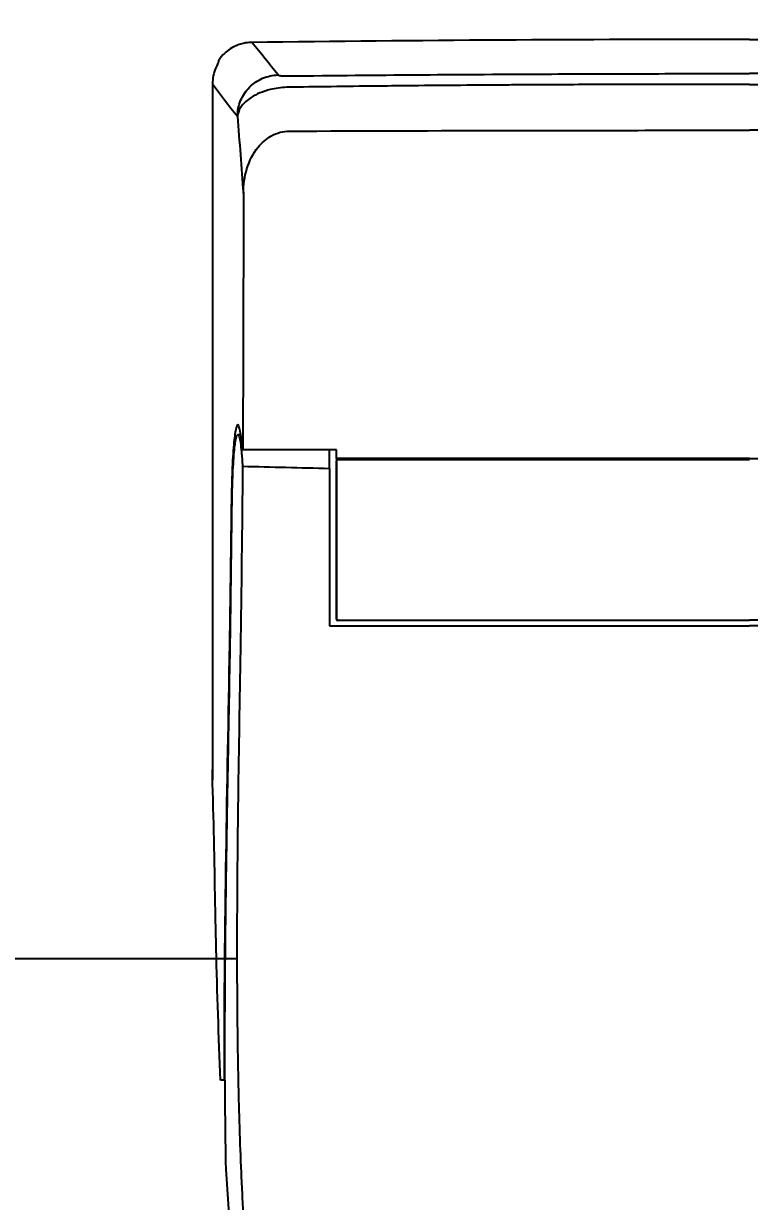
# Model space of a CAD drawing. Header units: metres. Extents: x 6220 to 6377, y 4091 to 4165.
# Drawn here: x 6230.8433 to 6231.1013, y 4129.8776 to 4130.2962 of the extents above; entities that cross this region are included whole.
import ezdxf

# ---------------------------------------------------------------- set-up
doc = ezdxf.new("R2010")
doc.units = ezdxf.units.M
doc.header["$LTSCALE"] = 0.05
doc.layers.add('COTA AZUL', color=5, linetype='Continuous', lineweight=25, true_color=0x0000ff)
doc.layers.add('LAYOUT FIXO', color=9, linetype='Continuous')
doc.layers.add('TEXTO+COTAS', color=8, linetype='Continuous')
doc.styles.add('arial', font='arial.ttf')
doc.dimstyles.new('Info 01 - annot', dxfattribs={"dimtxt": 2, "dimasz": 3, "dimexe": 1, "dimexo": 1, "dimgap": 1, "dimtad": 1, "dimzin": 4, "dimtxsty": 'arial', "dimblk": 'DOTSMALL', "dimcen": 2, "dimdle": 1, "dimclrd": 256, "dimclre": 256, "dimclrt": 1, "dimazin": 2, "dimtfac": 0.09, "dimtmove": 2, "dimatfit": 2, "dimfxl": 5, "dimfxlon": 1, "dimtolj": 1, "dimtzin": 4, "dimlwd": -1, "dimarcsym": 1})

# ---------------------------------------------------------------- blocks, each defined once
blk = doc.blocks.new('_DotSmall')
at = {"color": 0, "linetype": 'ByBlock', "const_width": 0.5}
blk.add_lwpolyline([(-0.0625, 0, 1), (0.0625, 0, 1)], format="xyb", close=True, dxfattribs=at)
blk = doc.blocks.new('*D31')
at = {"layer": 'COTA AZUL', "transparency": 16777216}
blk.add_line((6235.08132, 4130.58709), (6235.08132, 4125.03709), dxfattribs=at)
at = {"layer": 'COTA AZUL', "lineweight": -2, "transparency": 16777216}
for p, q in [((6234.70632, 4130.51209), (6235.15632, 4130.51209)), ((6234.70632, 4125.11209), (6235.15632, 4125.11209))]:
    blk.add_line(p, q, dxfattribs=at)
at = {"layer": 'Defpoints', "color": 0, "transparency": 16777216}
for p in [(6233.96027, 4130.51209), (6230.76027, 4125.11209), (6235.08132, 4125.11209)]:
    blk.add_point(p, dxfattribs=at)
at = {"layer": 'COTA AZUL', "transparency": 16777216, "xscale": 0.225, "yscale": 0.225, "zscale": 0.225}
for p, rotation in [((6235.08132, 4130.51209), 90), ((6235.08132, 4125.11209), 270)]:
    blk.add_blockref('_DotSmall', p, dxfattribs=dict(at, rotation=rotation))
at = {"layer": 'COTA AZUL', "color": 1, "transparency": 16777216, "insert": (6234.91617, 4127.81209), "char_height": 0.15, "attachment_point": 5, "rotation": 90, "style": 'arial'}
blk.add_mtext('\\A1;5,40', dxfattribs=at)
blk = doc.blocks.new('*D41')
at = {"layer": 'COTA AZUL', "lineweight": -2, "transparency": 16777216}
for p, q in [((6223.46027, 4136.48055), (6223.46027, 4136.93055)), ((6233.96027, 4136.48055), (6233.96027, 4136.93055))]:
    blk.add_line(p, q, dxfattribs=at)
at = {"layer": 'COTA AZUL', "transparency": 16777216}
blk.add_line((6223.38527, 4136.85555), (6234.03527, 4136.85555), dxfattribs=at)
at = {"layer": 'Defpoints', "color": 0, "transparency": 16777216}
for p in [(6233.96027, 4136.85555), (6223.46027, 4130.51209), (6233.96027, 4126.91209)]:
    blk.add_point(p, dxfattribs=at)
at = {"layer": 'COTA AZUL', "transparency": 16777216, "xscale": 0.225, "yscale": 0.225, "zscale": 0.225, "rotation": 180}
blk.add_blockref('_DotSmall', (6223.46027, 4136.85555), dxfattribs=at)
at = {"layer": 'COTA AZUL', "transparency": 16777216, "xscale": 0.225, "yscale": 0.225, "zscale": 0.225}
blk.add_blockref('_DotSmall', (6233.96027, 4136.85555), dxfattribs=at)
at = {"layer": 'COTA AZUL', "color": 1, "transparency": 16777216, "insert": (6228.71027, 4137.02069), "char_height": 0.15, "attachment_point": 5, "style": 'arial'}
blk.add_mtext('\\A1;10,50', dxfattribs=at)

msp = doc.modelspace()

# ---------------------------------------------------------------- hatches: boundary and pattern name
at = {"layer": 'TEXTO+COTAS', "transparency": 33554513}
h = msp.add_hatch(dxfattribs=at)
h.set_pattern_fill('NET', color=256, scale=0.15)
h.set_pattern_definition([(0, (6230.86027, 4125.2621), (0, 0.47625), []), (90, (6230.86027, 4125.2621), (-0.47625, 3e-17), [])])
h.paths.add_polyline_path([(6226.36027, 4128.51209), (6226.25979, 4128.51209), (6226.01153, 4128.51209), (6225.91224, 4128.51209), (6225.66027, 4128.51209), (6225.56027, 4128.51209), (6225.31027, 4128.51209), (6225.21027, 4128.51209), (6224.96027, 4128.51209), (6223.61027, 4128.51209), (6223.61027, 4127.66209), (6223.61027, 4127.63209), (6223.61027, 4127.18209), (6223.61027, 4127.15209), (6223.61027, 4126.19209), (6223.61027, 4126.16209), (6223.61027, 4125.26209), (6225.40027, 4125.26209), (6225.40027, 4126.16209), (6225.55027, 4126.16209), (6225.55027, 4125.26209), (6225.58027, 4125.26209), (6226.03027, 4125.26209), (6226.06027, 4125.26209), (6227.41027, 4125.26209), (6227.44027, 4125.26209), (6228.78027, 4125.26209), (6228.81027, 4125.26209), (6229.96027, 4125.26209, -0.411495), (6230.73027, 4126.06195), (6230.76027, 4126.06209), (6230.76027, 4125.26209), (6230.86027, 4125.26209), (6230.86027, 4127.81209), (6230.86027, 4128.41209), (6230.86027, 4128.51209), (6230.76027, 4128.51209), (6230.11027, 4128.51209), (6228.59027, 4128.51209), (6228.59027, 4128.66209), (6228.59027, 4130.36209), (6227.51027, 4130.36209, -0.414214), (6226.79027, 4129.61209), (6226.76027, 4129.61209), (6226.76027, 4130.36209), (6226.26027, 4130.36209), (6226.26027, 4129.71209), (6224.26027, 4129.71209), (6224.26027, 4128.66209), (6224.96027, 4128.66209), (6225.21027, 4128.66209), (6225.31027, 4128.66209), (6225.56027, 4128.66209), (6225.66027, 4128.66209), (6225.91224, 4128.66209), (6226.01153, 4128.66209), (6226.25979, 4128.66209), (6226.36027, 4128.66209)])

# ---------------------------------------------------------------- linework, layer by layer
at = {"layer": 'LAYOUT FIXO'}
for p, q in [((6230.91053, 4130.2749), (6230.91053, 4130.02742)), ((6230.91949, 4130.15017), (6230.92053, 4130.15017)), ((6230.95211, 4130.13814), (6230.95211, 4130.14479)), ((6230.95455, 4130.14166), (6230.95455, 4130.14479)), ((6230.9175, 4130.12848), (6230.91725, 4130.12848)), ((6230.95459, 4130.08474), (6230.95453, 4130.08469)), ((6230.95455, 4130.08455), (6230.95455, 4130.08453)), ((6230.95512, 4130.0841), (6230.95517, 4130.08416)), ((6230.78465, 4129.96396), (6230.91917, 4129.96396))]:
    msp.add_line(p, q, dxfattribs=at)
for centre, radius, start, end in [((6231.09546, 4127.13167), 3.1516, 92.95579, 92.9558), ((6234.30002, 4130.16423), 3.38584, 178.24739, 178.24741), ((6231.10132, 4127.76189), 2.32391, 92.15536, 92.15553)]:
    msp.add_arc(centre, radius, start, end, dxfattribs=at)
at = {"layer": 'LAYOUT FIXO', "extrusion": (0, 0, -1)}
for centre, major_axis, ratio, start_param, end_param in [((6230.95504, 4130.08469), (0.000199, -0.000476), 0.857249, 1.122675, 2.020394), ((6230.95512, 4130.08461), (0.000477, -0.000198), 0.857248, 1.121259, 2.018947), ((6230.95505, 4130.08418), (-0.000216, 0.000028), 0.35178, 4.365747, 5.055986)]:
    msp.add_ellipse(centre, major_axis=major_axis, ratio=ratio, start_param=start_param, end_param=end_param, dxfattribs=at)
at = {"layer": 'LAYOUT FIXO'}
for points, degree in [([(6231.10133, 4130.29058), (6231.04238, 4130.29061), (6230.98343, 4130.29025), (6230.92449, 4130.28952)], 3), ([(6231.10133, 4130.29058), (6231.16028, 4130.29061), (6231.21923, 4130.29025), (6231.27818, 4130.28952)], 3), ([(6230.93386, 4130.27795), (6230.93074, 4130.2818), (6230.92762, 4130.28566), (6230.92449, 4130.28952)], 3), ([(6230.92914, 4130.28377), (6230.92914, 4130.28377), (6230.92914, 4130.28377), (6230.92914, 4130.28377)], 3), ([(6231.10134, 4130.27843), (6231.10134, 4130.27843), (6231.10133, 4130.27843), (6231.10133, 4130.27843)], 3), ([(6231.10133, 4130.27843), (6231.10133, 4130.27843), (6231.10133, 4130.27843), (6231.10133, 4130.27843)], 3), ([(6231.10133, 4130.27843), (6231.10133, 4130.27843), (6231.10133, 4130.27843), (6231.10133, 4130.27843)], 3), ([(6231.10134, 4130.27843), (6231.10134, 4130.27843), (6231.10133, 4130.27843), (6231.10133, 4130.27843)], 3), ([(6230.91053, 4130.27485), (6230.91316, 4130.271), (6230.91628, 4130.26715), (6230.91939, 4130.2633)], 3), ([(6230.93687, 4130.27357), (6230.93687, 4130.27357), (6230.93687, 4130.27357), (6230.93687, 4130.27357)], 3), ([(6231.10134, 4130.27462), (6231.10134, 4130.27462), (6231.10134, 4130.27462), (6231.10133, 4130.27462)], 3), ([(6231.10133, 4130.27462), (6231.10133, 4130.27462), (6231.10133, 4130.27462), (6231.10133, 4130.27462)], 3), ([(6231.10133, 4130.27462), (6231.10133, 4130.27462), (6231.10133, 4130.27462), (6231.10133, 4130.27462)], 3), ([(6231.10134, 4130.27462), (6231.10134, 4130.27462), (6231.10134, 4130.27462), (6231.10133, 4130.27462)], 3), ([(6230.91939, 4130.2633), (6230.92008, 4130.25418), (6230.92077, 4130.24506), (6230.92146, 4130.23594)], 3), ([(6231.10133, 4130.25829), (6231.10134, 4130.25829), (6231.10134, 4130.25829), (6231.10134, 4130.25829)], 3), ([(6231.10133, 4130.25829), (6231.10133, 4130.25829), (6231.10133, 4130.25829), (6231.10133, 4130.25829)], 3), ([(6231.10133, 4130.25829), (6231.10133, 4130.25829), (6231.10133, 4130.25829), (6231.10133, 4130.25829)], 3), ([(6231.10133, 4130.25829), (6231.10134, 4130.25829), (6231.10134, 4130.25829), (6231.10134, 4130.25829)], 3), ([(6230.95455, 4130.14093), (6230.95454, 4130.14089), (6230.95453, 4130.14084), (6230.95453, 4130.14079)], 3), ([(6230.95455, 4130.14166), (6230.95455, 4130.14141), (6230.95455, 4130.14117), (6230.95455, 4130.14093)], 3), ([(6230.95515, 4130.14135), (6230.95485, 4130.14135), (6230.95457, 4130.14107), (6230.95457, 4130.14076)], 3), ([(6230.95459, 4130.09619), (6230.95459, 4130.09619), (6230.95459, 4130.09619), (6230.95459, 4130.09619), (6230.95459, 4130.09619), (6230.95459, 4130.09619)], 5), ([(6231.10133, 4130.08416), (6231.10134, 4130.08416), (6231.10134, 4130.08416), (6231.10134, 4130.08416)], 3), ([(6231.10133, 4130.08416), (6231.10133, 4130.08416), (6231.10133, 4130.08416), (6231.10133, 4130.08416)], 3), ([(6231.10133, 4130.08416), (6231.10133, 4130.08416), (6231.10133, 4130.08416), (6231.10133, 4130.08416)], 3), ([(6231.10133, 4130.08416), (6231.10134, 4130.08416), (6231.10134, 4130.08416), (6231.10134, 4130.08416)], 3), ([(6231.10133, 4130.0841), (6231.10134, 4130.0841), (6231.10134, 4130.0841), (6231.10134, 4130.0841)], 3), ([(6231.10133, 4130.0841), (6231.10133, 4130.0841), (6231.10133, 4130.0841), (6231.10133, 4130.0841)], 3), ([(6231.10133, 4130.0841), (6231.10133, 4130.0841), (6231.10133, 4130.0841), (6231.10133, 4130.0841)], 3), ([(6231.10133, 4130.0841), (6231.10134, 4130.0841), (6231.10134, 4130.0841), (6231.10134, 4130.0841)], 3), ([(6231.10134, 4130.08216), (6231.10134, 4130.08216), (6231.10134, 4130.08216), (6231.10133, 4130.08216)], 3), ([(6231.10133, 4130.08216), (6231.10133, 4130.08216), (6231.10133, 4130.08216), (6231.10133, 4130.08216)], 3), ([(6231.10133, 4130.08216), (6231.10133, 4130.08216), (6231.10133, 4130.08216), (6231.10133, 4130.08216)], 3), ([(6231.10134, 4130.08216), (6231.10134, 4130.08216), (6231.10134, 4130.08216), (6231.10133, 4130.08216)], 3), ([(6230.91644, 4130.07043), (6230.91654, 4130.07043), (6230.91663, 4130.07043), (6230.91672, 4130.07043)], 3), ([(6230.9167, 4130.06948), (6230.9167, 4130.06948), (6230.9167, 4130.06948), (6230.9167, 4130.06948)], 3), ([(6230.91495, 4129.92071), (6230.91486, 4129.92071), (6230.91477, 4129.92071), (6230.91468, 4129.92071)], 3)]:
    msp.add_open_spline(points, degree=degree, dxfattribs=at)
for points, degree, knots in [([(6230.92449, 4130.28952), (6230.92374, 4130.28951), (6230.92301, 4130.28945), (6230.92228, 4130.28933), (6230.92168, 4130.28923), (6230.92108, 4130.28909), (6230.92049, 4130.28891), (6230.91902, 4130.28847), (6230.91761, 4130.2878), (6230.91634, 4130.28692), (6230.91558, 4130.28639), (6230.91486, 4130.28579), (6230.91422, 4130.28513), (6230.91336, 4130.28425), (6230.91262, 4130.28327), (6230.91248, 4130.2822)], 3, [-21.89488, -21.89488, -21.89488, -21.89488, -18.696908, -18.696908, -18.696908, -16.028849, -16.028849, -16.028849, -9.35417, -9.35417, -9.35417, -5.338627, -5.338627, -5.338627, 0, 0, 0, 0]), ([(6230.91248, 4130.2822), (6230.91212, 4130.28158), (6230.91182, 4130.28094), (6230.91156, 4130.28029), (6230.91121, 4130.27942), (6230.91096, 4130.27853), (6230.91078, 4130.27762), (6230.91061, 4130.2767), (6230.91052, 4130.2758), (6230.91053, 4130.27485)], 3, [-11.165548, -11.165548, -11.165548, -11.165548, -8.112409, -8.112409, -8.112409, -4.069743, -4.069743, -4.069743, 0, 0, 0, 0]), ([(6230.91939, 4130.2633), (6230.9194, 4130.26424), (6230.91949, 4130.26519), (6230.91968, 4130.26612), (6230.91987, 4130.26705), (6230.92014, 4130.26796), (6230.92051, 4130.26884), (6230.92087, 4130.26972), (6230.92132, 4130.27056), (6230.92184, 4130.27135), (6230.92237, 4130.27214), (6230.92297, 4130.27289), (6230.92364, 4130.27356), (6230.92431, 4130.27424), (6230.92504, 4130.27485), (6230.92583, 4130.27539), (6230.92661, 4130.27592), (6230.92745, 4130.27638), (6230.92833, 4130.27676), (6230.9292, 4130.27713), (6230.93011, 4130.27742), (6230.93104, 4130.27762), (6230.93197, 4130.27782), (6230.93291, 4130.27793), (6230.93386, 4130.27795)], 3, [-32.985635, -32.985635, -32.985635, -32.985635, -28.863078, -28.863078, -28.863078, -24.739781, -24.739781, -24.739781, -20.616484, -20.616484, -20.616484, -16.493188, -16.493188, -16.493188, -12.369891, -12.369891, -12.369891, -8.246594, -8.246594, -8.246594, -4.123297, -4.123297, -4.123297, 0, 0, 0, 0]), ([(6230.93386, 4130.27795), (6230.93388, 4130.27793), (6230.9339, 4130.27791), (6230.93393, 4130.27789), (6230.93397, 4130.27788), (6230.93401, 4130.27786), (6230.93406, 4130.27784), (6230.93411, 4130.27783), (6230.93417, 4130.27781), (6230.93424, 4130.27779), (6230.93431, 4130.27778), (6230.93439, 4130.27776), (6230.93448, 4130.27775), (6230.93457, 4130.27773), (6230.93466, 4130.27772), (6230.93477, 4130.2777), (6230.93487, 4130.27769), (6230.93499, 4130.27768), (6230.93511, 4130.27767), (6230.93524, 4130.27765), (6230.93538, 4130.27764), (6230.93552, 4130.27763), (6230.93567, 4130.27762), (6230.93583, 4130.27761), (6230.936, 4130.27761), (6230.93614, 4130.2776), (6230.93629, 4130.2776), (6230.93645, 4130.2776), (6230.93653, 4130.27759), (6230.93661, 4130.27759), (6230.93669, 4130.27759), (6230.93677, 4130.27759), (6230.93685, 4130.27759), (6230.93693, 4130.27759)], 3, [0, 0, 0, 0, 0.847523, 0.847523, 0.847523, 1.695045, 1.695045, 1.695045, 2.542568, 2.542568, 2.542568, 3.39009, 3.39009, 3.39009, 4.217912, 4.217912, 4.217912, 5.045733, 5.045733, 5.045733, 5.873555, 5.873555, 5.873555, 6.701377, 6.701377, 6.701377, 7.40481, 7.40481, 7.40481, 7.756526, 7.756526, 7.756526, 8.108243, 8.108243, 8.108243, 8.108243]), ([(6230.93693, 4130.27759), (6230.95418, 4130.27778), (6230.96919, 4130.27791), (6230.98272, 4130.27801), (6230.99624, 4130.27811), (6231.01125, 4130.27821), (6231.0285, 4130.27828), (6231.04169, 4130.27834), (6231.0537, 4130.27838), (6231.06492, 4130.2784), (6231.07614, 4130.27843), (6231.08814, 4130.27844), (6231.10133, 4130.27843)], 3, [0, 0, 0, 0, 74.812191, 74.812191, 74.812191, 149.624383, 149.624383, 149.624383, 206.808841, 206.808841, 206.808841, 263.993299, 263.993299, 263.993299, 263.993299]), ([(6231.26573, 4130.27759), (6231.24849, 4130.27778), (6231.23347, 4130.27791), (6231.21995, 4130.27801), (6231.20643, 4130.27811), (6231.19142, 4130.27821), (6231.17416, 4130.27828), (6231.16098, 4130.27834), (6231.14897, 4130.27838), (6231.13775, 4130.2784), (6231.12653, 4130.27843), (6231.11453, 4130.27844), (6231.10134, 4130.27843)], 3, [0, 0, 0, 0, 74.812191, 74.812191, 74.812191, 149.624383, 149.624383, 149.624383, 206.808841, 206.808841, 206.808841, 263.993299, 263.993299, 263.993299, 263.993299]), ([(6230.93687, 4130.27357), (6230.93586, 4130.27353), (6230.93485, 4130.27344), (6230.93388, 4130.2733), (6230.93288, 4130.27316), (6230.93191, 4130.27297), (6230.93099, 4130.27274), (6230.93034, 4130.27259), (6230.92972, 4130.27241), (6230.92912, 4130.27221), (6230.92789, 4130.27181), (6230.92677, 4130.27134), (6230.92576, 4130.27081), (6230.92524, 4130.27054), (6230.92475, 4130.27026), (6230.92428, 4130.26996), (6230.92357, 4130.2695), (6230.92293, 4130.26902), (6230.92237, 4130.26851), (6230.92179, 4130.268), (6230.92131, 4130.26747), (6230.9209, 4130.26693), (6230.9202, 4130.26599), (6230.91974, 4130.26503), (6230.91952, 4130.26406), (6230.91946, 4130.2638), (6230.91942, 4130.26355), (6230.91939, 4130.2633)], 3, [0.000009, 0.000009, 0.000009, 0.000009, 3.914023, 3.914023, 3.914023, 7.890297, 7.890297, 7.890297, 10.654625, 10.654625, 10.654625, 16.328454, 16.328454, 16.328454, 19.236182, 19.236182, 19.236182, 23.709513, 23.709513, 23.709513, 28.244895, 28.244895, 28.244895, 36.011686, 36.011686, 36.011686, 38.050862, 38.050862, 38.050862, 38.050862]), ([(6231.10133, 4130.27462), (6231.08811, 4130.27462), (6231.07498, 4130.27461), (6231.06213, 4130.27458), (6231.05791, 4130.27457), (6231.05369, 4130.27456), (6231.04953, 4130.27454), (6231.04154, 4130.27452), (6231.03361, 4130.27448), (6231.0256, 4130.27444), (6231.0246, 4130.27443), (6231.02361, 4130.27443), (6231.02262, 4130.27442), (6231.02163, 4130.27442), (6231.02065, 4130.27441), (6231.01967, 4130.27441), (6231.01869, 4130.2744), (6231.01771, 4130.27439), (6231.01672, 4130.27439), (6231.01572, 4130.27438), (6231.01472, 4130.27438), (6231.01371, 4130.27437), (6231.00237, 4130.2743), (6230.99085, 4130.27421), (6230.9795, 4130.2741), (6230.97589, 4130.27406), (6230.97226, 4130.27402), (6230.96869, 4130.27398), (6230.95795, 4130.27387), (6230.94738, 4130.27373), (6230.93687, 4130.27357)], 3, [0, 0, 0, 0, 55.679986, 55.679986, 55.679986, 73.963521, 73.963521, 73.963521, 109.039439, 109.039439, 109.039439, 113.406059, 113.406059, 113.406059, 117.77268, 117.77268, 117.77268, 122.1393, 122.1393, 122.1393, 126.505921, 126.505921, 126.505921, 175.467888, 175.467888, 175.467888, 191.054371, 191.054371, 191.054371, 237.829398, 237.829398, 237.829398, 237.829398]), ([(6231.10134, 4130.27462), (6231.11455, 4130.27462), (6231.12769, 4130.27461), (6231.14054, 4130.27458), (6231.14476, 4130.27457), (6231.14898, 4130.27456), (6231.15314, 4130.27454), (6231.16113, 4130.27452), (6231.16905, 4130.27448), (6231.17707, 4130.27444), (6231.17806, 4130.27443), (6231.17906, 4130.27443), (6231.18005, 4130.27442), (6231.18103, 4130.27442), (6231.18201, 4130.27441), (6231.18299, 4130.27441), (6231.18397, 4130.2744), (6231.18496, 4130.27439), (6231.18595, 4130.27439), (6231.18694, 4130.27438), (6231.18795, 4130.27438), (6231.18896, 4130.27437), (6231.20029, 4130.2743), (6231.21181, 4130.27421), (6231.22316, 4130.2741), (6231.22678, 4130.27406), (6231.23041, 4130.27402), (6231.23398, 4130.27398), (6231.24471, 4130.27387), (6231.25528, 4130.27373), (6231.2658, 4130.27357)], 3, [0, 0, 0, 0, 55.679986, 55.679986, 55.679986, 73.963521, 73.963521, 73.963521, 109.039439, 109.039439, 109.039439, 113.406059, 113.406059, 113.406059, 117.77268, 117.77268, 117.77268, 122.1393, 122.1393, 122.1393, 126.505921, 126.505921, 126.505921, 175.467888, 175.467888, 175.467888, 191.054371, 191.054371, 191.054371, 237.829398, 237.829398, 237.829398, 237.829398]), ([(6230.92146, 4130.23594), (6230.92146, 4130.23886), (6230.92187, 4130.24181), (6230.92363, 4130.24753), (6230.92498, 4130.25013), (6230.92799, 4130.25384), (6230.92952, 4130.2552), (6230.93233, 4130.25681), (6230.93344, 4130.25727), (6230.93567, 4130.25785), (6230.93677, 4130.258), (6230.93787, 4130.258)], 3, [0.000049, 0.000049, 0.000049, 0.000049, 0.898047, 0.898047, 1.839555, 1.839555, 2.539937, 2.539937, 2.955498, 2.955498, 3.336835, 3.336835, 3.336835, 3.336835]), ([(6230.93787, 4130.258), (6230.96377, 4130.25809), (6230.99045, 4130.25817), (6231.04427, 4130.25827), (6231.07374, 4130.25829), (6231.10133, 4130.25829)], 3, [0.00003, 0.00003, 0.00003, 0.00003, 7.943346, 7.943346, 16.588408, 16.588408, 16.588408, 16.588408]), ([(6231.26479, 4130.258), (6231.2389, 4130.25809), (6231.21222, 4130.25817), (6231.1584, 4130.25827), (6231.12893, 4130.25829), (6231.10134, 4130.25829)], 3, [0.00003, 0.00003, 0.00003, 0.00003, 7.943346, 7.943346, 16.588408, 16.588408, 16.588408, 16.588408]), ([(6230.92146, 4130.23594), (6230.92147, 4130.22047), (6230.92147, 4130.20529), (6230.92142, 4130.18223), (6230.92139, 4130.17447), (6230.92133, 4130.15937), (6230.92128, 4130.1521), (6230.92123, 4130.14479)], 3, [-9.339423, -9.339423, -9.339423, -9.339423, -4.644562, -4.644562, -2.264058, -2.264058, -0.000001, -0.000001, -0.000001, -0.000001]), ([(6230.91948, 4130.15359), (6230.91923, 4130.15359), (6230.91898, 4130.15303), (6230.91849, 4130.15074), (6230.91826, 4130.14894), (6230.91782, 4130.14398), (6230.91762, 4130.14073), (6230.91737, 4130.13436), (6230.9173, 4130.13148), (6230.91725, 4130.12848)], 3, [0.000008, 0.000008, 0.000008, 0.000008, 1.099073, 1.099073, 2.286571, 2.286571, 3.613901, 3.613901, 4.570147, 4.570147, 4.570147, 4.570147]), ([(6230.92111, 4130.14479), (6230.92088, 4130.1476), (6230.92062, 4130.14981), (6230.92006, 4130.15282), (6230.91977, 4130.15359), (6230.91948, 4130.15359)], 3, [0.000009, 0.000009, 0.000009, 0.000009, 1.289064, 1.289064, 2.579611, 2.579611, 2.579611, 2.579611]), ([(6230.91748, 4130.12756), (6230.91752, 4130.13011), (6230.91759, 4130.13256), (6230.9178, 4130.13836), (6230.91799, 4130.14143), (6230.9184, 4130.14609), (6230.91862, 4130.14776), (6230.91906, 4130.14972), (6230.91928, 4130.15017), (6230.91949, 4130.15017)], 3, [0.000001, 0.000001, 0.000001, 0.000001, 0.810638, 0.810638, 2.05799, 2.05799, 3.175995, 3.175995, 4.113151, 4.113151, 4.113151, 4.113151]), ([(6230.91949, 4130.15017), (6230.91964, 4130.15017), (6230.9198, 4130.14993), (6230.92011, 4130.14895), (6230.92027, 4130.1482), (6230.92055, 4130.14631), (6230.92068, 4130.14523), (6230.92095, 4130.14249), (6230.92107, 4130.14079), (6230.92119, 4130.1389)], 3, [0.000001, 0.000001, 0.000001, 0.000001, 0.68263, 0.68263, 1.397419, 1.397419, 2.039641, 2.039641, 2.79203, 2.79203, 2.79203, 2.79203]), ([(6230.92123, 4130.14479), (6230.92121, 4130.14479), (6230.92119, 4130.14479), (6230.92115, 4130.14479), (6230.92113, 4130.14479), (6230.92111, 4130.14479)], 3, [0.0000149, 0.0000149, 0.0000149, 0.0000149, 0.0912563, 0.0912563, 0.1824977, 0.1824977, 0.1824977, 0.1824977]), ([(6230.95455, 4130.14479), (6230.94898, 4130.14479), (6230.94338, 4130.14479), (6230.9323, 4130.14479), (6230.92674, 4130.14479), (6230.92123, 4130.14479)], 3, [0.000001, 0.000001, 0.000001, 0.000001, 1.70728, 1.70728, 3.398584, 3.398584, 3.398584, 3.398584]), ([(6230.95453, 4130.08469), (6230.95453, 4130.08944), (6230.95453, 4130.09414), (6230.95453, 4130.09883), (6230.95453, 4130.10351), (6230.95453, 4130.10819), (6230.95453, 4130.11287), (6230.95453, 4130.11754), (6230.95453, 4130.12223), (6230.95453, 4130.12689), (6230.95453, 4130.13156), (6230.95453, 4130.1362), (6230.95453, 4130.14079)], 3, [-83.976996, -83.976996, -83.976996, -83.976996, -63.2985, -63.2985, -63.2985, -42.620003, -42.620003, -42.620003, -21.941507, -21.941507, -21.941507, -1.263011, -1.263011, -1.263011, -1.263011]), ([(6231.10133, 4130.14166), (6231.07575, 4130.14166), (6231.04857, 4130.14166), (6231.00066, 4130.14166), (6230.97664, 4130.14166), (6230.95455, 4130.14166)], 3, [0.000001, 0.000001, 0.000001, 0.000001, 7.843082, 7.843082, 14.868173, 14.868173, 14.868173, 14.868173]), ([(6230.95512, 4130.14138), (6230.95511, 4130.14138), (6230.95509, 4130.14138), (6230.95505, 4130.14138), (6230.95504, 4130.14137), (6230.955, 4130.14137), (6230.95499, 4130.14136), (6230.95495, 4130.14135), (6230.95492, 4130.14134), (6230.95485, 4130.14131), (6230.9548, 4130.14129), (6230.95471, 4130.14121), (6230.95467, 4130.14117), (6230.95459, 4130.14106), (6230.95457, 4130.141), (6230.95455, 4130.14093)], 3, [-0.0804604, -0.0804604, -0.0804604, -0.0804604, -0.0751755, -0.0751755, -0.06994144, -0.06994144, -0.06479561, -0.06479561, -0.05698113, -0.05698113, -0.04016882, -0.04016882, -0.02079007, -0.02079007, -0.00004469, -0.00004469, -0.00004469, -0.00004469]), ([(6230.95457, 4130.14076), (6230.95457, 4130.14076), (6230.95457, 4130.14076), (6230.95457, 4130.14076), (6230.95457, 4130.14076), (6230.95457, 4130.14075), (6230.95457, 4130.14075), (6230.95457, 4130.14075), (6230.95457, 4130.14074), (6230.95457, 4130.14074), (6230.95457, 4130.14073), (6230.95457, 4130.14072), (6230.95457, 4130.14071), (6230.95457, 4130.1407), (6230.95457, 4130.14068), (6230.95457, 4130.14067), (6230.95458, 4130.14064), (6230.95458, 4130.14061), (6230.95458, 4130.14057), (6230.95458, 4130.14053), (6230.95458, 4130.14049), (6230.95458, 4130.14045), (6230.95458, 4130.14039), (6230.95458, 4130.14034), (6230.95458, 4130.14029), (6230.95458, 4130.14023), (6230.95458, 4130.14018), (6230.95458, 4130.14012), (6230.95458, 4130.14), (6230.95458, 4130.13987), (6230.95458, 4130.13975)], 3, [-2.184366, -2.184366, -2.184366, -2.184366, -2.116108, -2.116108, -2.116108, -2.04785, -2.04785, -2.04785, -1.911333, -1.911333, -1.911333, -1.774817, -1.774817, -1.774817, -1.6383, -1.6383, -1.6383, -1.365267, -1.365267, -1.365267, -1.092234, -1.092234, -1.092234, -0.819201, -0.819201, -0.819201, -0.546168, -0.546168, -0.546168, -0.000102, -0.000102, -0.000102, -0.000102]), ([(6230.95458, 4130.13975), (6230.95458, 4130.13064), (6230.95458, 4130.12146), (6230.95458, 4130.11221), (6230.95458, 4130.10311), (6230.95459, 4130.09395), (6230.95459, 4130.08474)], 3, [4.113625, 4.113625, 4.113625, 4.113625, 44.659038, 44.659038, 44.659038, 85.204489, 85.204489, 85.204489, 85.204489]), ([(6231.10133, 4130.14138), (6231.07603, 4130.14138), (6231.04918, 4130.14138), (6231.00144, 4130.14138), (6230.97731, 4130.14138), (6230.95512, 4130.14138)], 3, [-14.284718, -14.284718, -14.284718, -14.284718, -6.803153, -6.803153, 0, 0, 0, 0]), ([(6230.95515, 4130.14135), (6230.95762, 4130.14135), (6230.96446, 4130.14135), (6230.9755, 4130.14135), (6230.98796, 4130.14135), (6230.99971, 4130.14135), (6231.01066, 4130.14135), (6231.02084, 4130.14135), (6231.03021, 4130.14135), (6231.03886, 4130.14135), (6231.04704, 4130.14135), (6231.05503, 4130.14135), (6231.06318, 4130.14135), (6231.07182, 4130.14135), (6231.08119, 4130.14135), (6231.09111, 4130.14135), (6231.09792, 4130.14135), (6231.10133, 4130.14135)], 3, [0, 0, 0, 0, 7.55354, 20.976011, 33.864153, 45.762102, 57.01443, 67.456232, 76.988189, 85.740623, 93.990283, 102.044232, 110.246843, 118.981462, 128.540891, 138.972847, 149.419393, 149.419393, 149.419393, 149.419393]), ([(6231.10134, 4130.14166), (6231.12692, 4130.14166), (6231.15409, 4130.14166), (6231.202, 4130.14166), (6231.22603, 4130.14166), (6231.24812, 4130.14166)], 3, [0.000001, 0.000001, 0.000001, 0.000001, 7.843082, 7.843082, 14.868173, 14.868173, 14.868173, 14.868173]), ([(6230.92119, 4130.1389), (6230.92102, 4130.11657), (6230.92074, 4130.09555), (6230.92012, 4130.05553), (6230.91983, 4130.03919), (6230.91916, 4129.98962), (6230.91893, 4129.95538), (6230.91973, 4129.91557), (6230.9199, 4129.90872), (6230.9203, 4129.89659), (6230.92051, 4129.89129), (6230.92087, 4129.88316), (6230.921, 4129.88034), (6230.92191, 4129.86221), (6230.92287, 4129.84751), (6230.92442, 4129.82882), (6230.92473, 4129.82526), (6230.92565, 4129.81547), (6230.92629, 4129.80925), (6230.92975, 4129.77962), (6230.93364, 4129.75574), (6230.94231, 4129.72482), (6230.94478, 4129.7171), (6230.94961, 4129.70405), (6230.95182, 4129.69864), (6230.95859, 4129.68377), (6230.96325, 4129.6752), (6230.97103, 4129.66152), (6230.97582, 4129.65382), (6230.9811, 4129.64642)], 3, [0.000003, 0.000003, 0.000003, 0.000003, 6.926215, 6.926215, 12.581953, 12.581953, 22.270508, 22.270508, 24.28829, 24.28829, 25.852547, 25.852547, 26.678069, 26.678069, 31.16157, 31.16157, 32.214428, 32.214428, 34.055005, 34.055005, 40.986098, 40.986098, 43.282319, 43.282319, 44.964242, 44.964242, 47.866865, 47.866865, 51.667076, 51.667076, 51.667076, 51.667076]), ([(6230.92119, 4130.1389), (6230.92632, 4130.13877), (6230.93146, 4130.13865), (6230.94176, 4130.1384), (6230.94694, 4130.13827), (6230.95211, 4130.13814)], 3, [0.000001, 0.000001, 0.000001, 0.000001, 1.573526, 1.573526, 3.164088, 3.164088, 3.164088, 3.164088]), ([(6230.95211, 4130.13814), (6230.95211, 4130.1288), (6230.95211, 4130.11947), (6230.95211, 4130.10078), (6230.95211, 4130.09148), (6230.95211, 4130.08216)], 3, [0.000001, 0.000001, 0.000001, 0.000001, 2.89953, 2.89953, 5.837561, 5.837561, 5.837561, 5.837561]), ([(6230.91725, 4130.12848), (6230.91708, 4130.11815), (6230.91697, 4130.1083), (6230.91674, 4130.08932), (6230.91662, 4130.08071), (6230.91644, 4130.07043)], 3, [-6.913189, -6.913189, -6.913189, -6.913189, -3.290278, -3.290278, -0.000104, -0.000104, -0.000104, -0.000104]), ([(6230.9167, 4130.06948), (6230.91688, 4130.07968), (6230.91699, 4130.08829), (6230.91721, 4130.10741), (6230.91731, 4130.11721), (6230.91748, 4130.12756)], 3, [0.000453, 0.000453, 0.000453, 0.000453, 3.262999, 3.262999, 6.981865, 6.981865, 6.981865, 6.981865]), ([(6230.95211, 4130.08216), (6230.97347, 4130.08216), (6230.99773, 4130.08216), (6231.04688, 4130.08216), (6231.07492, 4130.08216), (6231.10133, 4130.08216)], 3, [0.000001, 0.000001, 0.000001, 0.000001, 6.553043, 6.553043, 14.010934, 14.010934, 14.010934, 14.010934]), ([(6230.95453, 4130.08469), (6230.95453, 4130.08465), (6230.95454, 4130.0846), (6230.95455, 4130.08456), (6230.95455, 4130.08455), (6230.95455, 4130.08455), (6230.95455, 4130.08455)], 3, [-0.2159548, -0.2159548, -0.2159548, -0.2159548, -0.0219221, -0.0219221, -0.0219221, -0.0000901, -0.0000901, -0.0000901, -0.0000901]), ([(6230.95455, 4130.08452), (6230.95456, 4130.08452), (6230.95457, 4130.08449), (6230.95458, 4130.08447), (6230.95458, 4130.08445), (6230.9546, 4130.08442), (6230.95461, 4130.0844), (6230.95462, 4130.08438), (6230.95464, 4130.08436), (6230.95465, 4130.08433), (6230.95467, 4130.08431), (6230.95468, 4130.08429), (6230.9547, 4130.08428), (6230.95471, 4130.08427), (6230.95471, 4130.08427), (6230.95471, 4130.08427)], 3, [0.0002133, 0.0002133, 0.0002133, 0.0002133, 0.1237094, 0.1237094, 0.1237094, 0.2474188, 0.2474188, 0.2474188, 0.3711282, 0.3711282, 0.3711282, 0.4948376, 0.4948376, 0.4948376, 0.5111824, 0.5111824, 0.5111824, 0.5111824]), ([(6230.95456, 4130.08453), (6230.95456, 4130.08451), (6230.95456, 4130.0845), (6230.95457, 4130.08449), (6230.95463, 4130.08431), (6230.95479, 4130.08417), (6230.95497, 4130.08412)], 3, [0.0297235, 0.0297235, 0.0297235, 0.0297235, 0.0927007, 0.0927007, 0.0927007, 0.9478231, 0.9478231, 0.9478231, 0.9478231]), ([(6231.10133, 4130.0841), (6231.09664, 4130.0841), (6231.09198, 4130.0841), (6231.08734, 4130.0841), (6231.08451, 4130.0841), (6231.08173, 4130.0841), (6231.07894, 4130.0841), (6231.07775, 4130.0841), (6231.07655, 4130.0841), (6231.07536, 4130.0841), (6231.06948, 4130.0841), (6231.06353, 4130.0841), (6231.05764, 4130.0841), (6231.05482, 4130.0841), (6231.05202, 4130.0841), (6231.04924, 4130.0841), (6231.04516, 4130.0841), (6231.04108, 4130.0841), (6231.03701, 4130.0841), (6231.03601, 4130.0841), (6231.03501, 4130.0841), (6231.03401, 4130.0841), (6231.02837, 4130.0841), (6231.02287, 4130.0841), (6231.0172, 4130.0841), (6231.01701, 4130.0841), (6231.01683, 4130.0841), (6231.01664, 4130.0841), (6231.01045, 4130.0841), (6231.00424, 4130.0841), (6230.99803, 4130.0841), (6230.9974, 4130.0841), (6230.99678, 4130.0841), (6230.99615, 4130.0841), (6230.98924, 4130.0841), (6230.98232, 4130.0841), (6230.97542, 4130.0841), (6230.97502, 4130.0841), (6230.97463, 4130.0841), (6230.97424, 4130.0841), (6230.96794, 4130.0841), (6230.96141, 4130.0841), (6230.95512, 4130.0841)], 3, [-210.988641, -210.988641, -210.988641, -210.988641, -191.136283, -191.136283, -191.136283, -179.054081, -179.054081, -179.054081, -173.873258, -173.873258, -173.873258, -148.500911, -148.500911, -148.500911, -136.378418, -136.378418, -136.378418, -118.546736, -118.546736, -118.546736, -114.188246, -114.188246, -114.188246, -89.512285, -89.512285, -89.512285, -88.706241, -88.706241, -88.706241, -61.760098, -61.760098, -61.760098, -59.051667, -59.051667, -59.051667, -29.077139, -29.077139, -29.077139, -27.379397, -27.379397, -27.379397, 0, 0, 0, 0]), ([(6230.95517, 4130.08416), (6230.95979, 4130.08416), (6230.9644, 4130.08416), (6230.96836, 4130.08416), (6230.97763, 4130.08416), (6230.98688, 4130.08416), (6230.99178, 4130.08416), (6231.00013, 4130.08416), (6231.00846, 4130.08416), (6231.01238, 4130.08416), (6231.01934, 4130.08416), (6231.0263, 4130.08416), (6231.02956, 4130.08416), (6231.03577, 4130.08416), (6231.04199, 4130.08416), (6231.04496, 4130.08416), (6231.05318, 4130.08416), (6231.06144, 4130.08416), (6231.06672, 4130.08416), (6231.07446, 4130.08416), (6231.0823, 4130.08416), (6231.08478, 4130.08416), (6231.08953, 4130.08416), (6231.09431, 4130.08416), (6231.09664, 4130.08416), (6231.09898, 4130.08416), (6231.10133, 4130.08416)], 5, [0, 0, 0, 0, 0, 0, 33.408237, 33.408237, 33.408237, 67.208516, 67.208516, 67.208516, 94.331182, 94.331182, 94.331182, 118.296724, 118.296724, 118.296724, 139.874984, 139.874984, 139.874984, 178.181902, 178.181902, 178.181902, 195.342865, 195.342865, 195.342865, 211.588475, 211.588475, 211.588475, 211.588475, 211.588475, 211.588475]), ([(6231.24749, 4130.08416), (6231.24288, 4130.08416), (6231.23827, 4130.08416), (6231.2343, 4130.08416), (6231.22504, 4130.08416), (6231.21579, 4130.08416), (6231.21089, 4130.08416), (6231.20253, 4130.08416), (6231.19421, 4130.08416), (6231.19029, 4130.08416), (6231.18332, 4130.08416), (6231.17637, 4130.08416), (6231.17311, 4130.08416), (6231.1669, 4130.08416), (6231.16068, 4130.08416), (6231.1577, 4130.08416), (6231.14949, 4130.08416), (6231.14123, 4130.08416), (6231.13595, 4130.08416), (6231.1282, 4130.08416), (6231.12037, 4130.08416), (6231.11789, 4130.08416), (6231.11314, 4130.08416), (6231.10836, 4130.08416), (6231.10602, 4130.08416), (6231.10368, 4130.08416), (6231.10134, 4130.08416)], 5, [0, 0, 0, 0, 0, 0, 33.408237, 33.408237, 33.408237, 67.208516, 67.208516, 67.208516, 94.331182, 94.331182, 94.331182, 118.296724, 118.296724, 118.296724, 139.874984, 139.874984, 139.874984, 178.181902, 178.181902, 178.181902, 195.342865, 195.342865, 195.342865, 211.588475, 211.588475, 211.588475, 211.588475, 211.588475, 211.588475]), ([(6231.25056, 4130.08216), (6231.2292, 4130.08216), (6231.20493, 4130.08216), (6231.15579, 4130.08216), (6231.12775, 4130.08216), (6231.10134, 4130.08216)], 3, [0.000001, 0.000001, 0.000001, 0.000001, 6.553043, 6.553043, 14.010934, 14.010934, 14.010934, 14.010934]), ([(6230.91644, 4130.07043), (6230.916, 4130.04507), (6230.91552, 4130.0208), (6230.91479, 4129.97016), (6230.91455, 4129.94493), (6230.91468, 4129.92071)], 3, [-16.548565, -16.548565, -16.548565, -16.548565, -8.431719, -8.431719, 0, 0, 0, 0]), ([(6230.91534, 4129.88916), (6230.91507, 4129.90263), (6230.91494, 4129.9162), (6230.91492, 4129.92964), (6230.91492, 4129.93192), (6230.91492, 4129.93417), (6230.91492, 4129.93644), (6230.91493, 4129.94148), (6230.91495, 4129.9465), (6230.91498, 4129.95155), (6230.91502, 4129.95888), (6230.91508, 4129.96628), (6230.91516, 4129.97388), (6230.91518, 4129.97596), (6230.91521, 4129.97807), (6230.91523, 4129.98018), (6230.9153, 4129.9861), (6230.91538, 4129.99212), (6230.91547, 4129.99819), (6230.91559, 4130.00643), (6230.91573, 4130.01477), (6230.91588, 4130.02313), (6230.91615, 4130.03847), (6230.91643, 4130.05384), (6230.9167, 4130.06948)], 3, [-286.033502, -286.033502, -286.033502, -286.033502, -219.047476, -219.047476, -219.047476, -207.689107, -207.689107, -207.689107, -182.517703, -182.517703, -182.517703, -145.987931, -145.987931, -145.987931, -136.004375, -136.004375, -136.004375, -107.94099, -107.94099, -107.94099, -69.89405, -69.89405, -69.89405, -0.003937, -0.003937, -0.003937, -0.003937]), ([(6230.91534, 4129.88916), (6230.91507, 4129.90263), (6230.91494, 4129.91621), (6230.91492, 4129.92965), (6230.91492, 4129.93192), (6230.91492, 4129.93417), (6230.91492, 4129.93644), (6230.91493, 4129.94147), (6230.91495, 4129.94649), (6230.91498, 4129.95154), (6230.91502, 4129.95887), (6230.91508, 4129.96627), (6230.91516, 4129.97388), (6230.91518, 4129.97596), (6230.91521, 4129.97808), (6230.91523, 4129.98018), (6230.9153, 4129.98611), (6230.91538, 4129.99213), (6230.91547, 4129.9982), (6230.9156, 4130.00644), (6230.91573, 4130.01478), (6230.91588, 4130.02312), (6230.91614, 4130.03846), (6230.91643, 4130.05384), (6230.9167, 4130.06948)], 3, [-286.033502, -286.033502, -286.033502, -286.033502, -219.047476, -219.047476, -219.047476, -207.689107, -207.689107, -207.689107, -182.517703, -182.517703, -182.517703, -145.987931, -145.987931, -145.987931, -136.004375, -136.004375, -136.004375, -107.94099, -107.94099, -107.94099, -69.89405, -69.89405, -69.89405, 0, 0, 0, 0]), ([(6230.91336, 4129.92071), (6230.91269, 4129.93625), (6230.9122, 4129.95187), (6230.91183, 4129.96738), (6230.9118, 4129.96852), (6230.91177, 4129.96966), (6230.91175, 4129.97079), (6230.91172, 4129.97191), (6230.9117, 4129.97303), (6230.91167, 4129.97414), (6230.91165, 4129.97526), (6230.91163, 4129.97637), (6230.9116, 4129.97749), (6230.91158, 4129.97862), (6230.91156, 4129.97975), (6230.91153, 4129.98089), (6230.91124, 4129.9959), (6230.91104, 4130.01081), (6230.91053, 4130.02615), (6230.91053, 4130.0278), (6230.91053, 4130.02945), (6230.91053, 4130.03109)], 3, [0, 0, 0, 0, 69.904319, 69.904319, 69.904319, 75.061527, 75.061527, 75.061527, 80.218736, 80.218736, 80.218736, 85.375944, 85.375944, 85.375944, 90.533153, 90.533153, 90.533153, 158.471553, 158.471553, 158.471553, 165.799119, 165.799119, 165.799119, 165.799119]), ([(6230.91468, 4129.92071), (6230.91446, 4129.92071), (6230.91424, 4129.92071), (6230.9138, 4129.92071), (6230.91358, 4129.92071), (6230.91336, 4129.92071)], 3, [0, 0, 0, 0, 0.968722, 0.968722, 1.937442, 1.937442, 1.937442, 1.937442]), ([(6231.10133, 4129.5762), (6231.08593, 4129.5762), (6231.07052, 4129.579), (6231.04252, 4129.58917), (6231.02901, 4129.59656), (6230.99084, 4129.62469), (6230.97495, 4129.64836), (6230.96051, 4129.67355), (6230.95557, 4129.68255), (6230.9408, 4129.71509), (6230.93258, 4129.74246), (6230.92372, 4129.79551), (6230.92149, 4129.81451), (6230.91803, 4129.85067), (6230.91651, 4129.87011), (6230.91534, 4129.88916)], 3, [0, 0, 0, 0, 4.721228, 4.721228, 9.132701, 9.132701, 17.607654, 17.607654, 20.462388, 20.462388, 26.73778, 26.73778, 30.029017, 30.029017, 33.141297, 33.141297, 33.141297, 33.141297]), ([(6231.10134, 4129.5762), (6231.11674, 4129.5762), (6231.13215, 4129.579), (6231.16014, 4129.58917), (6231.17365, 4129.59656), (6231.21183, 4129.62469), (6231.22771, 4129.64836), (6231.24216, 4129.67355), (6231.24709, 4129.68255), (6231.26187, 4129.71509), (6231.27008, 4129.74246), (6231.27895, 4129.79551), (6231.28118, 4129.81451), (6231.28463, 4129.85067), (6231.28616, 4129.87011), (6231.28733, 4129.88916)], 3, [0, 0, 0, 0, 4.721228, 4.721228, 9.132701, 9.132701, 17.607654, 17.607654, 20.462388, 20.462388, 26.73778, 26.73778, 30.029017, 30.029017, 33.141297, 33.141297, 33.141297, 33.141297])]:
    msp.add_open_spline(points, degree=degree, knots=knots, dxfattribs=at)

# ---------------------------------------------------------------- dimensions: what is measured, and where the dimension line sits
at = {"layer": 'COTA AZUL'}
dim = msp.add_linear_dim(base=(6233.96027, 4136.85555), p1=(6223.46027, 4130.51209), p2=(6233.96027, 4126.91209), dimstyle='Info 01 - annot', dxfattribs=at)
dim.commit()
dim.dimension.update_dxf_attribs({"geometry": '*D41', "text_midpoint": (6228.71027, 4137.02069)})
dim = msp.add_linear_dim(base=(6235.08132, 4125.11209), p1=(6233.96027, 4130.51209), p2=(6230.76027, 4125.11209), angle=90, dimstyle='Info 01 - annot', dxfattribs=at)
dim.commit()
dim.dimension.update_dxf_attribs({"geometry": '*D31', "text_midpoint": (6234.91617, 4127.81209)})

doc.saveas('drawing.dxf')
